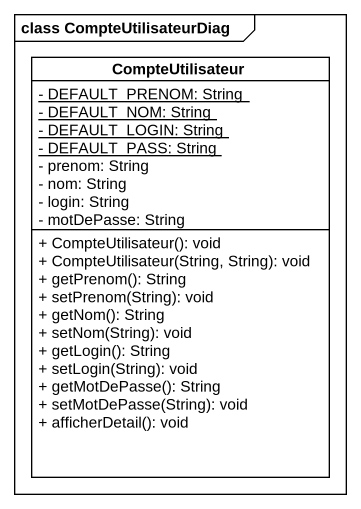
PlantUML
@startuml
mainframe class CompteUtilisateurDiag
hide circle
hide empty members
skinparam classAttributeIconSize 0
class CompteUtilisateur {
  {static} - DEFAULT_PRENOM: String
  {static} - DEFAULT_NOM: String
  {static} - DEFAULT_LOGIN: String
  {static} - DEFAULT_PASS: String
  - prenom: String
  - nom: String
  - login: String
  - motDePasse: String
  + CompteUtilisateur(): void
  + CompteUtilisateur(String, String): void
  + getPrenom(): String
  + setPrenom(String): void
  + getNom(): String
  + setNom(String): void
  + getLogin(): String
  + setLogin(String): void
  + getMotDePasse(): String
  + setMotDePasse(String): void
  + afficherDetail(): void
}
@enduml
